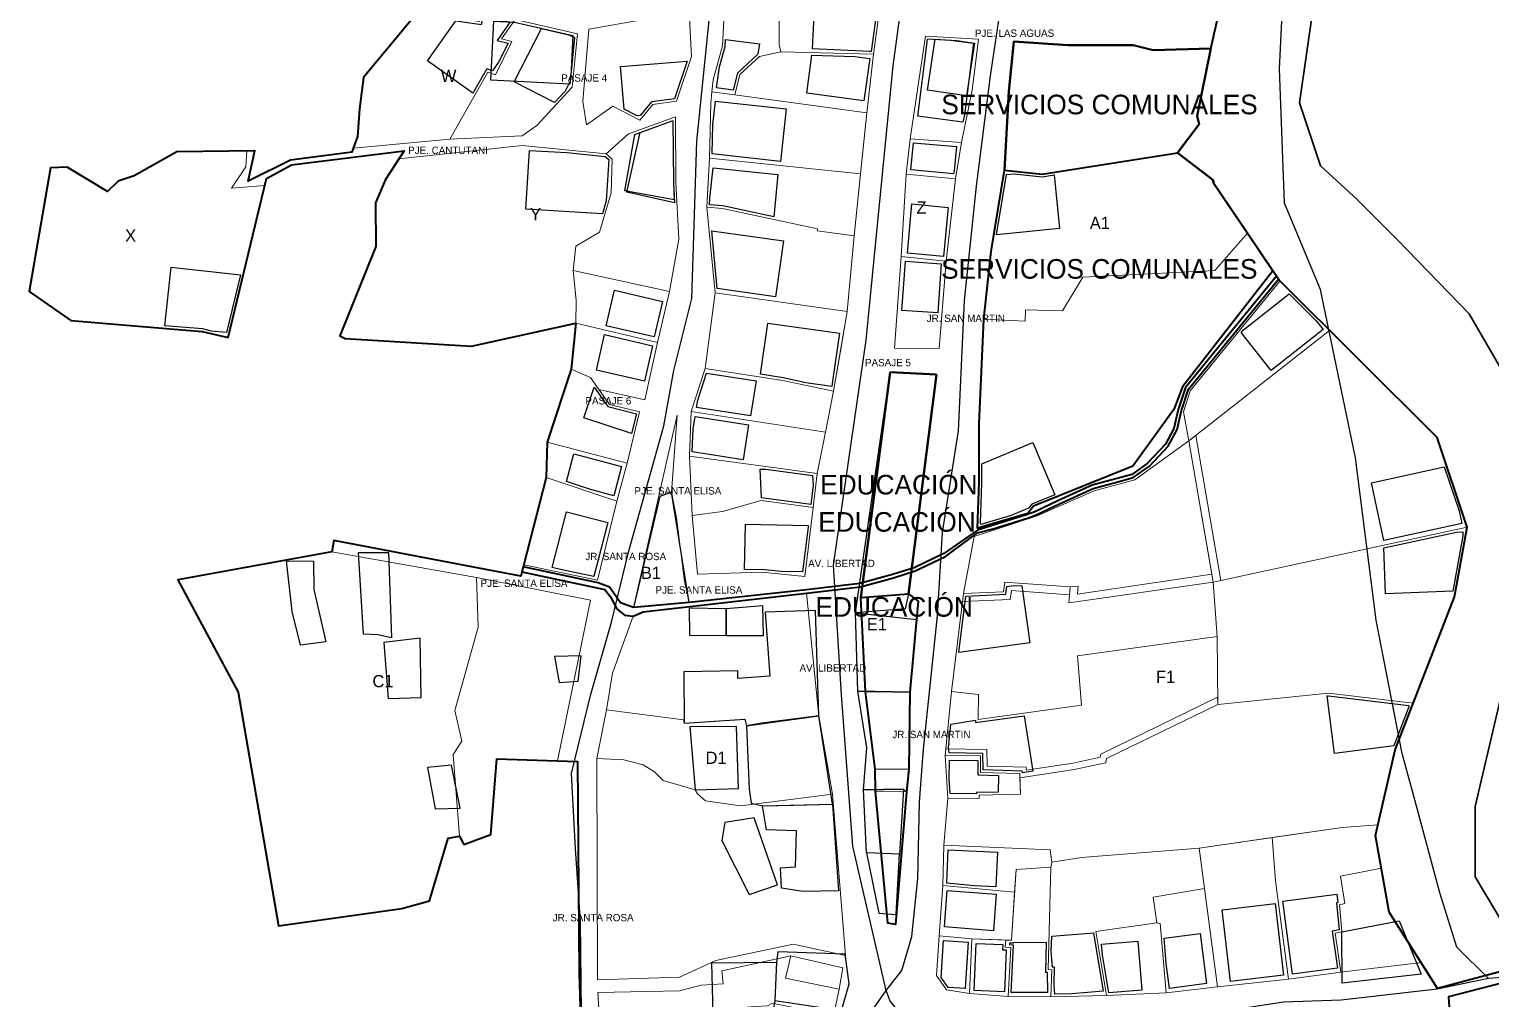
# Model space of a CAD drawing. Header units: metres. Extents: x 425183 to 426000, y 8434421 to 8436790.
# Drawn here: x 425286.3 to 425509.9, y 8435776.9 to 8435925.1 of the extents above; entities that cross this region are included whole.
import ezdxf
from ezdxf.enums import TextEntityAlignment as Align

# ---------------------------------------------------------------- set-up
doc = ezdxf.new("R2010")
doc.units = ezdxf.units.M
for name, color, linetype, lineweight in [('01_RIOS_Y_CUENCAS', 140, 'Continuous', 35), ('02_CALLES_Y_VIAS', 7, 'Continuous', 25), ('03_MANZANAS_ROTULOS', 6, 'Continuous', 35), ('04_LOTES_PREDIALES', 7, 'Continuous', 15), ('05_HUELLAS_CASAS_USUARIO', 30, 'Continuous', 30), ('06_HUELLAS_CASAS_COMPLEMENTO', 4, 'Continuous', 25), ('07_EQUIPAMIENTOS', 3, 'Continuous', 40)]:
    doc.layers.add(name, color=color, linetype=linetype, lineweight=lineweight)
doc.layers.add('08_TOPONIMIA_ROTULOS', color=7, linetype='Continuous')

msp = doc.modelspace()

# ---------------------------------------------------------------- linework, layer by layer
at = {"layer": '01_RIOS_Y_CUENCAS'}
for points in [[(425516.2, 8435864.99), (425506.58, 8435881.62), (425495.54, 8435892.96), (425489.41, 8435899.1), (425483.85, 8435904.23), (425480.63, 8435913.89), (425482.78, 8435928.76), (425482.78, 8435928.76), (425490.33, 8435942.02), (425495.24, 8435951.52), (425504.43, 8435963.48), (425508.72, 8435969.92), (425512.98, 8435980.42)], [(425512.21, 8435787.57), (425507.46, 8435795.55), (425507.46, 8435806.28), (425511.75, 8435824.52)]]:
    msp.add_lwpolyline(points, dxfattribs=at)
at = {"layer": '02_CALLES_Y_VIAS'}
for points in [[(425414.81, 8435774.44), (425417.41, 8435778.16), (425412.3, 8435800.24), (425410.55, 8435823.35), (425409.37, 8435843.21), (425414.32, 8435877.57), (425418.49, 8435919.54), (425424.89, 8435966.9), (425429.46, 8436001.07), (425432.73, 8436031.34), (425433.95, 8436063.65), (425434.45, 8436081.85), (425418.07, 8436126.36), (425406.36, 8436166.61), (425400.32, 8436189.61), (425411.74, 8436244.23), (425417.07, 8436274.69)], [(425371.05, 8435751.45), (425370.66, 8435788.63), (425369.9, 8435799.82), (425369.29, 8435811.32), (425372.2, 8435823.27), (425375.42, 8435834.46), (425378.02, 8435845.19), (425383.39, 8435864.51), (425384.92, 8435872.94), (425387.68, 8435883.98), (425388.45, 8435908.04), (425390.44, 8435927.51), (425390.75, 8435937.78), (425389.37, 8435957.1), (425384.15, 8435977.18), (425378.33, 8435994.19), (425374.96, 8436009.68), (425367.75, 8436026.23), (425360.39, 8436045.55), (425354.42, 8436061.8), (425352.27, 8436067.93)], [(425509.51, 8435779.97), (425509.51, 8435779.97), (425504.68, 8435784.8), (425502.08, 8435793.07), (425498.24, 8435807.33), (425496.33, 8435814.38), (425492.34, 8435834.77), (425489.2, 8435859.6), (425483.83, 8435885.36), (425478.32, 8435898.54), (425477.55, 8435919.08), (425478.32, 8435934.87)], [(425417.41, 8435778.16), (425419.8, 8435781.19), (425421.33, 8435786.41), (425422.25, 8435795.3), (425422.48, 8435806.95), (425423.09, 8435815.07), (425425.24, 8435835.46), (425426, 8435848.18), (425428.46, 8435863.74), (425429.38, 8435883.67), (425431.22, 8435901.15), (425433.36, 8435918.01), (425435.2, 8435930.27)], [(425574.58, 8435724.27), (425573.05, 8435736.05), (425566.46, 8435747.39), (425556.34, 8435761.34), (425547.45, 8435770.31), (425538.64, 8435776.29), (425531.12, 8435779.74), (425527.22, 8435781.35), (425509.51, 8435779.97), (425501.69, 8435778.36), (425486.98, 8435776.67), (425478.16, 8435776.36), (425468.96, 8435774.93)], [(425446.04, 8435366.98), (425450.88, 8435380.12), (425452.95, 8435393.76), (425454.4, 8435410.01), (425453.33, 8435434.46), (425452.41, 8435466.19), (425452.41, 8435535.48), (425454.86, 8435563.38), (425457.62, 8435607.53), (425463.14, 8435672.68), (425464.67, 8435691.08), (425468.81, 8435724.49), (425471.26, 8435749.48), (425468.96, 8435774.93), (425444.32, 8435774.39), (425426.85, 8435773.78), (425420.1, 8435774.01), (425418.03, 8435776.54), (425417.41, 8435778.16)]]:
    msp.add_lwpolyline(points, dxfattribs=at)
at = {"layer": '04_LOTES_PREDIALES'}
for points in [[(425416.98, 8435932.55), (425415.44, 8435921.3), (425414.47, 8435912.35), (425413.46, 8435903.01), (425412.52, 8435893.56), (425411.44, 8435881.96), (425410.4, 8435875.89), (425409.35, 8435869.78), (425408.1, 8435863.51), (425406.84, 8435857.23), (425406.22, 8435852.02), (425404.94, 8435841.45), (425398.37, 8435842.14), (425388.53, 8435841.81), (425387.72, 8435850.78), (425387.31, 8435859.87), (425387.6, 8435866.71), (425389.72, 8435873.28), (425390.5, 8435879.07), (425391.24, 8435884.83), (425389.97, 8435897.92), (425390.38, 8435905.4), (425390.57, 8435913.85), (425390.73, 8435915.55), (425390.94, 8435917.38), (425392.39, 8435922.59), (425392.81, 8435931.43)], [(425387.28, 8435927.86), (425387.63, 8435920.96), (425385.34, 8435914.14), (425381.72, 8435913.65), (425379.72, 8435911.21), (425375.61, 8435913.38), (425371.55, 8435910.54), (425371, 8435914.1), (425371.91, 8435925.16)], [(425373.62, 8435772.73), (425373.3, 8435777.87), (425385.8, 8435778.1), (425389.09, 8435778.96), (425392.48, 8435779.18), (425392.27, 8435781.17), (425402.83, 8435783.44), (425410.78, 8435781.64), (425410.78, 8435781.64), (425410.21, 8435778.34), (425409.36, 8435774.28)]]:
    msp.add_lwpolyline(points, dxfattribs=at)
for points in [[(425416.98, 8435932.55), (425405.07, 8435933.97), (425402.77, 8435934.08), (425401, 8435931), (425401.02, 8435922.8), (425401.3, 8435921.69), (425415.44, 8435921.3), (425416.98, 8435932.55)], [(425392.39, 8435922.59), (425390.94, 8435917.38), (425390.73, 8435915.55), (425394.25, 8435915.08), (425395.01, 8435918.2), (425398.02, 8435920.97), (425401.3, 8435921.69), (425401.02, 8435922.8), (425401, 8435931), (425392.81, 8435931.43), (425392.39, 8435922.59)], [(425385.34, 8435914.14), (425387.63, 8435920.96), (425387.28, 8435927.86), (425371.91, 8435925.16), (425371, 8435914.1), (425371.55, 8435910.54), (425375.61, 8435913.38), (425379.72, 8435911.21), (425381.72, 8435913.65), (425385.34, 8435914.14)], [(425356.51, 8435918.58), (425357.64, 8435918.16), (425360.17, 8435923.27), (425358.56, 8435923.66), (425360.65, 8435926.6), (425355.38, 8435927.19), (425355.21, 8435926.31), (425345.72, 8435927.7), (425337.48, 8435917.78), (425336.84, 8435912.97), (425336.54, 8435908.73), (425335.92, 8435906.93), (425350.65, 8435908.34), (425356.51, 8435918.58)], [(425345.72, 8435927.7), (425355.21, 8435926.31), (425355.38, 8435927.19), (425360.65, 8435926.6), (425370.21, 8435924.42), (425369.4, 8435916.26), (425363.98, 8435910.44), (425361.74, 8435908.84), (425350.65, 8435908.34), (425335.92, 8435906.93), (425336.54, 8435908.73), (425336.84, 8435912.97), (425337.48, 8435917.78), (425345.72, 8435927.7)], [(425370.21, 8435924.42), (425360.65, 8435926.6), (425358.56, 8435923.66), (425360.17, 8435923.27), (425357.64, 8435918.16), (425356.51, 8435918.58), (425350.65, 8435908.34), (425361.74, 8435908.84), (425363.98, 8435910.44), (425369.4, 8435916.26), (425370.21, 8435924.42)], [(425423.4, 8435924.08), (425431.54, 8435923.63), (425430.54, 8435915.84), (425428.91, 8435907.81), (425428.01, 8435902.28), (425426.56, 8435889.66), (425425.53, 8435876.3), (425418.68, 8435876.35), (425419.71, 8435890.41), (425420.44, 8435902.99), (425421.08, 8435908.4), (425423.4, 8435924.08)], [(425430.54, 8435915.84), (425431.54, 8435923.63), (425423.4, 8435924.08), (425421.08, 8435908.4), (425428.91, 8435907.81), (425430.54, 8435915.84)], [(425415.44, 8435921.3), (425401.3, 8435921.69), (425398.02, 8435920.97), (425395.01, 8435918.2), (425394.25, 8435915.08), (425414.47, 8435912.35), (425415.44, 8435921.3)], [(425414.47, 8435912.35), (425394.25, 8435915.08), (425390.73, 8435915.55), (425390.57, 8435913.85), (425390.38, 8435905.4), (425413.46, 8435903.01), (425414.47, 8435912.35)], [(425385.19, 8435911.74), (425385.26, 8435901.69), (425385.71, 8435893.06), (425384.25, 8435885.04), (425382.44, 8435877.25), (425380.49, 8435868.46), (425373.47, 8435870.07), (425375.09, 8435867.78), (425379.7, 8435866.63), (425377.77, 8435858.76), (425376.23, 8435852.96), (425373.28, 8435840.91), (425361.97, 8435843.24), (425365.43, 8435856.59), (425365.54, 8435861.99), (425369.22, 8435873.15), (425369.92, 8435880.17), (425354, 8435876.7), (425334.68, 8435877.84), (425333.83, 8435878.26), (425339.37, 8435891.93), (425339.31, 8435898.58), (425340.85, 8435902.17), (425342.9, 8435905.31), (425361.74, 8435907.38), (425374.57, 8435906.06), (425378.01, 8435909.12), (425385.19, 8435911.74)], [(425385.26, 8435901.69), (425385.19, 8435911.74), (425378.01, 8435909.12), (425374.57, 8435906.06), (425375.5, 8435905.29), (425375.37, 8435900.1), (425373.58, 8435894.11), (425369.96, 8435891.97), (425369.55, 8435888.25), (425384.25, 8435885.04), (425385.71, 8435893.06), (425385.26, 8435901.69)], [(425428.91, 8435907.81), (425421.08, 8435908.4), (425420.44, 8435902.99), (425428.01, 8435902.28), (425428.91, 8435907.81)], [(425322.37, 8435901.24), (425317.29, 8435900.82), (425319.5, 8435904.1), (425319.62, 8435906.55), (425308.92, 8435906.41), (425302.4, 8435902.72), (425299.93, 8435901.9), (425298.33, 8435900.32), (425292.17, 8435904.06), (425289.58, 8435903.92), (425286.35, 8435885.04), (425292.7, 8435880.6), (425312.78, 8435878.9), (425316.78, 8435878.01), (425322.37, 8435901.24)], [(425308.92, 8435906.41), (425319.62, 8435906.55), (425319.5, 8435904.1), (425317.29, 8435900.82), (425322.37, 8435901.24), (425316.78, 8435878.01), (425312.78, 8435878.9), (425292.7, 8435880.6), (425286.35, 8435885.04), (425289.58, 8435903.92), (425292.17, 8435904.06), (425298.33, 8435900.32), (425299.93, 8435901.9), (425302.4, 8435902.72), (425308.92, 8435906.41)], [(425361.74, 8435907.38), (425342.9, 8435905.31), (425340.85, 8435902.17), (425339.31, 8435898.58), (425339.37, 8435891.93), (425333.83, 8435878.26), (425334.68, 8435877.84), (425354, 8435876.7), (425369.92, 8435880.17), (425369.98, 8435883.72), (425369.55, 8435888.25), (425369.96, 8435891.97), (425373.58, 8435894.11), (425375.37, 8435900.1), (425375.5, 8435905.29), (425374.57, 8435906.06), (425361.74, 8435907.38)], [(425413.46, 8435903.01), (425390.38, 8435905.4), (425389.97, 8435897.92), (425392.37, 8435897.71), (425406.89, 8435894.64), (425406.86, 8435894.29), (425412.52, 8435893.56), (425413.46, 8435903.01)], [(425472.64, 8435893.94), (425467.49, 8435901.56), (425467.36, 8435902.09), (425461.98, 8435906.24), (425441.24, 8435902.99), (425435.52, 8435903.61), (425433.44, 8435891.13), (425432.33, 8435880.79), (425438.68, 8435880.52), (425438.72, 8435882.21), (425444.37, 8435882.08), (425447.48, 8435887.22), (425467.65, 8435888.24), (425472.64, 8435893.94)], [(425428.01, 8435902.28), (425420.44, 8435902.99), (425419.71, 8435890.41), (425426.56, 8435889.66), (425428.01, 8435902.28)], [(425412.52, 8435893.56), (425406.86, 8435894.29), (425406.89, 8435894.64), (425392.37, 8435897.71), (425389.97, 8435897.92), (425391.24, 8435884.83), (425411.44, 8435881.96), (425412.52, 8435893.56)], [(425476.52, 8435888.19), (425472.64, 8435893.94), (425467.65, 8435888.24), (425447.48, 8435887.22), (425444.37, 8435882.08), (425438.72, 8435882.21), (425438.68, 8435880.52), (425432.33, 8435880.79), (425431.63, 8435864.81), (425431.63, 8435855.81), (425431.38, 8435848.86), (425439.06, 8435851.08), (425439.92, 8435852.19), (425455.13, 8435858.32), (425461.4, 8435866.99), (425462.73, 8435870.44), (425476.52, 8435888.19)], [(425426.56, 8435889.66), (425419.71, 8435890.41), (425418.68, 8435876.35), (425425.53, 8435876.3), (425426.56, 8435889.66)], [(425384.25, 8435885.04), (425369.55, 8435888.25), (425369.98, 8435883.72), (425369.92, 8435880.17), (425382.44, 8435877.25), (425384.25, 8435885.04)], [(425477.63, 8435886.62), (425485.21, 8435879.08), (425501.68, 8435862.69), (425506.26, 8435849.02), (425504.32, 8435838.37), (425497.99, 8435822.08), (425495.22, 8435814.94), (425495.22, 8435814.94), (425492.59, 8435803.47), (425492.22, 8435801.87), (425493.13, 8435796.84), (425494.35, 8435790.15), (425499.22, 8435782.44), (425499.22, 8435782.44), (425499.22, 8435782.44), (425499.22, 8435782.44), (425498.88, 8435782.37), (425486.92, 8435780.94), (425478.94, 8435779.89), (425468.05, 8435778.71), (425460.2, 8435777.82), (425451.11, 8435777.38), (425442.61, 8435777.18), (425436.06, 8435777.23), (425430.13, 8435777.71), (425426.62, 8435778.25), (425425.12, 8435780.43), (425425.5, 8435786.52), (425426.09, 8435794.2), (425426.22, 8435800.4), (425426.85, 8435807.57), (425426.41, 8435814.1), (425427.37, 8435823.86), (425429.24, 8435838.84), (425430.85, 8435847.59), (425440.5, 8435850.73), (425449.19, 8435854.58), (425455.42, 8435856.24), (425463.7, 8435862.19), (425462.85, 8435866.61), (425463.89, 8435869.85), (425477.63, 8435886.62)], [(425485.21, 8435879.08), (425477.63, 8435886.62), (425463.89, 8435869.85), (425462.85, 8435866.61), (425463.7, 8435862.19), (425485.21, 8435879.08)], [(425390.5, 8435879.07), (425389.72, 8435873.28), (425401.58, 8435871.43), (425409.35, 8435869.78), (425411.44, 8435881.96), (425391.24, 8435884.83), (425390.5, 8435879.07)], [(425382.44, 8435877.25), (425369.92, 8435880.17), (425369.22, 8435873.15), (425372.21, 8435871.87), (425373.47, 8435870.07), (425380.49, 8435868.46), (425382.44, 8435877.25)], [(425485.21, 8435879.08), (425463.7, 8435862.19), (425467.4, 8435840.61), (425506.26, 8435849.02), (425501.68, 8435862.69), (425485.21, 8435879.08)], [(425379.7, 8435866.63), (425375.09, 8435867.78), (425372.21, 8435871.87), (425369.22, 8435873.15), (425365.54, 8435861.99), (425377.77, 8435858.76), (425379.7, 8435866.63)], [(425409.35, 8435869.78), (425401.58, 8435871.43), (425389.72, 8435873.28), (425387.6, 8435866.71), (425408.1, 8435863.51), (425409.35, 8435869.78)], [(425385.33, 8435850.43), (425384.59, 8435854.36), (425385.43, 8435866.13), (425378.74, 8435836.73), (425387.25, 8435837.48), (425386.58, 8435840.76), (425385.33, 8435850.43)], [(425385.43, 8435866.13), (425384.59, 8435854.36), (425385.33, 8435850.43), (425386.58, 8435840.76), (425387.25, 8435837.48), (425378.74, 8435836.73), (425385.43, 8435866.13)], [(425387.31, 8435859.87), (425406.84, 8435857.23), (425408.1, 8435863.51), (425387.6, 8435866.71), (425387.31, 8435859.87)], [(425468.57, 8435840.86), (425464.78, 8435863.04), (425463.7, 8435862.19), (425467.2, 8435841.79), (425446.64, 8435838.78), (425446.75, 8435839.98), (425445.55, 8435839.86), (425435.53, 8435840.6), (425435.33, 8435839.12), (425429.24, 8435838.84), (425429.09, 8435837.63), (425436.39, 8435837.96), (425436.57, 8435839.32), (425445.44, 8435838.66), (425445.33, 8435837.42), (425467.4, 8435840.61), (425468.57, 8435840.86)], [(425377.77, 8435858.76), (425365.54, 8435861.99), (425365.43, 8435856.59), (425376.23, 8435852.96), (425377.77, 8435858.76)], [(425455.42, 8435856.24), (425449.19, 8435854.58), (425440.5, 8435850.73), (425430.85, 8435847.59), (425429.24, 8435838.84), (425435.33, 8435839.12), (425435.53, 8435840.6), (425445.55, 8435839.86), (425445.33, 8435837.42), (425467.4, 8435840.61), (425463.7, 8435862.19), (425455.42, 8435856.24)], [(425387.72, 8435850.78), (425392.39, 8435851.37), (425398.29, 8435853.09), (425406.22, 8435852.02), (425406.84, 8435857.23), (425387.31, 8435859.87), (425387.72, 8435850.78)], [(425376.23, 8435852.96), (425365.43, 8435856.59), (425361.97, 8435843.24), (425373.28, 8435840.91), (425376.23, 8435852.96)], [(425388.53, 8435841.81), (425398.37, 8435842.14), (425404.94, 8435841.45), (425406.22, 8435852.02), (425398.29, 8435853.09), (425392.39, 8435851.37), (425387.72, 8435850.78), (425388.53, 8435841.81)], [(425504.32, 8435838.37), (425506.26, 8435849.02), (425467.4, 8435840.61), (425468.01, 8435832.28), (425468.1, 8435821.88), (425485.06, 8435823.62), (425497.99, 8435822.08), (425504.32, 8435838.37)], [(425332.64, 8435845.21), (425309.08, 8435840.93), (425318.32, 8435823.75), (425324.47, 8435788.03), (425343.34, 8435790.67), (425347.57, 8435791.87), (425350.42, 8435801.45), (425352.14, 8435801.77), (425351.19, 8435814.24), (425352.53, 8435816.28), (425351.44, 8435820.96), (425355.03, 8435833.71), (425354.75, 8435841.31), (425332.64, 8435845.21)], [(425332.64, 8435845.21), (425354.75, 8435841.31), (425372.21, 8435837.82), (425367.15, 8435813.29), (425357.85, 8435813.57), (425356.96, 8435802.01), (425352.82, 8435800.49), (425352.14, 8435801.77), (425350.42, 8435801.45), (425347.57, 8435791.87), (425343.34, 8435790.67), (425324.47, 8435788.03), (425318.32, 8435823.75), (425309.08, 8435840.93), (425332.64, 8435845.21)], [(425372.21, 8435837.82), (425354.75, 8435841.31), (425355.03, 8435833.71), (425351.44, 8435820.96), (425352.53, 8435816.28), (425351.19, 8435814.24), (425352.14, 8435801.77), (425352.82, 8435800.49), (425356.96, 8435802.01), (425357.85, 8435813.57), (425367.15, 8435813.29), (425372.21, 8435837.82)], [(425427.37, 8435823.86), (425431.5, 8435823.4), (425431.45, 8435819.6), (425447.3, 8435821.77), (425446.67, 8435829.3), (425468.01, 8435832.28), (425467.4, 8435840.61), (425445.33, 8435837.42), (425445.55, 8435839.86), (425435.53, 8435840.6), (425435.33, 8435839.12), (425429.24, 8435838.84), (425427.37, 8435823.86)], [(425405.22, 8435838.9), (425407.09, 8435820.14), (425409.17, 8435808.17), (425411.19, 8435783.5), (425403.17, 8435785.24), (425391.33, 8435782.76), (425385.8, 8435780.18), (425373.26, 8435779.77), (425373.15, 8435813.62), (425374.62, 8435821.08), (425375.55, 8435826.65), (425378.72, 8435835.39), (425380.23, 8435836.05), (425405.22, 8435838.9)], [(425405.22, 8435838.9), (425380.23, 8435836.05), (425378.72, 8435835.39), (425375.55, 8435826.65), (425374.62, 8435821.08), (425386.41, 8435819.53), (425386.5, 8435819.04), (425395.78, 8435819.66), (425396.04, 8435818.64), (425407.09, 8435820.14), (425405.22, 8435838.9)], [(425422.29, 8435837.67), (425420.82, 8435838.79), (425413.54, 8435838.25), (425414.23, 8435823.81), (425421.03, 8435823.77), (425422.29, 8435837.67)], [(425468.1, 8435821.88), (425468.01, 8435832.28), (425446.67, 8435829.3), (425447.3, 8435821.77), (425431.45, 8435819.6), (425431.5, 8435823.4), (425427.37, 8435823.86), (425426.41, 8435814.1), (425431.81, 8435814.01), (425431.84, 8435811.51), (425437.83, 8435811.32), (425437.86, 8435810.67), (425446.16, 8435811.94), (425451, 8435812.97), (425451.11, 8435813.61), (425468.1, 8435821.88)], [(425421.03, 8435823.77), (425414.23, 8435823.81), (425415.71, 8435812.01), (425420.86, 8435812.02), (425421.03, 8435823.77)], [(425497.99, 8435822.08), (425485.06, 8435823.62), (425468.1, 8435821.88), (425451.11, 8435813.61), (425451, 8435812.97), (425446.16, 8435811.94), (425437.86, 8435810.67), (425437.95, 8435808.17), (425431.6, 8435808.04), (425431.6, 8435807.49), (425426.85, 8435807.57), (425426.22, 8435800.4), (425442.46, 8435799.66), (425442.73, 8435797.78), (425447.28, 8435798.47), (425465.27, 8435799.93), (425487.14, 8435803.08), (425492.59, 8435803.47), (425495.22, 8435814.94), (425497.99, 8435822.08)], [(425426.41, 8435814.1), (425431.81, 8435814.01), (425431.84, 8435811.51), (425437.83, 8435811.32), (425437.86, 8435810.67), (425446.16, 8435811.94), (425451, 8435812.97), (425451.11, 8435813.61), (425468.1, 8435821.88), (425468.09, 8435822.99), (425450.21, 8435814.28), (425450.13, 8435813.81), (425445.98, 8435812.92), (425438.82, 8435811.83), (425438.8, 8435812.29), (425432.83, 8435812.48), (425432.8, 8435814.99), (425426.51, 8435815.1), (425426.41, 8435814.1)], [(425407.09, 8435820.14), (425396.04, 8435818.64), (425395.78, 8435819.66), (425386.5, 8435819.04), (425386.41, 8435819.53), (425374.62, 8435821.08), (425373.15, 8435813.62), (425377.3, 8435813.41), (425380.25, 8435812.66), (425381.98, 8435811.57), (425383.29, 8435810.26), (425388.19, 8435808.83), (425388.53, 8435808.22), (425389.79, 8435807.15), (425395.14, 8435806.38), (425409.17, 8435808.17), (425407.09, 8435820.14)], [(425426.85, 8435807.57), (425431.6, 8435807.49), (425431.6, 8435808.04), (425437.95, 8435808.17), (425437.83, 8435811.32), (425431.84, 8435811.51), (425431.81, 8435814.01), (425426.41, 8435814.1), (425426.85, 8435807.57)], [(425409.17, 8435808.17), (425395.14, 8435806.38), (425389.79, 8435807.15), (425388.53, 8435808.22), (425388.19, 8435808.83), (425383.29, 8435810.26), (425381.98, 8435811.57), (425380.25, 8435812.66), (425377.3, 8435813.41), (425373.15, 8435813.62), (425373.26, 8435779.77), (425385.8, 8435780.18), (425391.33, 8435782.76), (425403.17, 8435785.24), (425411.19, 8435783.5), (425409.17, 8435808.17)], [(425420.86, 8435812.02), (425415.71, 8435812.01), (425415.78, 8435808.56), (425420.53, 8435808.54), (425420.86, 8435812.02)], [(425420.53, 8435808.54), (425415.78, 8435808.56), (425417.64, 8435788.44), (425418.82, 8435788.26), (425420.53, 8435808.54)], [(425492.22, 8435801.87), (425492.59, 8435803.47), (425487.14, 8435803.08), (425476.41, 8435801.54), (425476.94, 8435794.91), (425478.94, 8435779.89), (425486.92, 8435780.94), (425486.06, 8435786.93), (425487.09, 8435787.12), (425486.72, 8435791.26), (425487.54, 8435791.48), (425486.86, 8435795.62), (425493.13, 8435796.84), (425492.22, 8435801.87)], [(425442.61, 8435796.99), (425442.73, 8435797.78), (425442.46, 8435799.66), (425426.22, 8435800.4), (425426.09, 8435794.2), (425437.05, 8435793.17), (425437.27, 8435796.66), (425442.61, 8435796.99)], [(425476.94, 8435794.91), (425476.41, 8435801.54), (425465.27, 8435799.93), (425466.11, 8435793.74), (425468.05, 8435778.71), (425478.94, 8435779.89), (425476.94, 8435794.91)], [(425451.11, 8435777.38), (425449.48, 8435787.15), (425458.79, 8435788.49), (425458.21, 8435792.45), (425466.11, 8435793.74), (425465.27, 8435799.93), (425447.28, 8435798.47), (425442.73, 8435797.78), (425442.61, 8435796.99), (425442.18, 8435781.35), (425442.73, 8435781.33), (425442.61, 8435777.18), (425451.11, 8435777.38)], [(425442.61, 8435796.99), (425437.27, 8435796.66), (425436.57, 8435785.83), (425435.72, 8435785.86), (425435.62, 8435784.77), (425436.47, 8435784.72), (425436.06, 8435777.23), (425442.61, 8435777.18), (425442.73, 8435781.33), (425442.18, 8435781.35), (425442.61, 8435796.99)], [(425493.13, 8435796.84), (425486.86, 8435795.62), (425487.54, 8435791.48), (425486.72, 8435791.26), (425487.09, 8435787.12), (425486.06, 8435786.93), (425486.92, 8435780.94), (425498.88, 8435782.37), (425499.22, 8435782.44), (425494.35, 8435790.15), (425493.13, 8435796.84)], [(425437.05, 8435793.17), (425426.09, 8435794.2), (425425.5, 8435786.52), (425430.48, 8435786.05), (425436.57, 8435785.83), (425437.05, 8435793.17)], [(425466.11, 8435793.74), (425458.21, 8435792.45), (425458.79, 8435788.49), (425459.33, 8435788.38), (425460.2, 8435777.82), (425468.05, 8435778.71), (425466.11, 8435793.74)], [(425459.33, 8435788.38), (425458.79, 8435788.49), (425449.48, 8435787.15), (425451.11, 8435777.38), (425460.2, 8435777.82), (425459.33, 8435788.38)], [(425430.48, 8435786.05), (425425.5, 8435786.52), (425425.12, 8435780.43), (425426.62, 8435778.25), (425430.13, 8435777.71), (425430.48, 8435786.05)], [(425436.47, 8435784.72), (425435.62, 8435784.77), (425435.72, 8435785.86), (425430.48, 8435786.05), (425430.13, 8435777.71), (425436.06, 8435777.23), (425436.47, 8435784.72)], [(425401.99, 8435780.04), (425402.83, 8435783.44), (425392.27, 8435781.17), (425392.48, 8435779.18), (425389.09, 8435778.96), (425385.8, 8435778.1), (425373.3, 8435777.87), (425373.62, 8435772.73), (425385.66, 8435774.72), (425397.37, 8435775.73), (425399.27, 8435775.79), (425400.01, 8435776.21), (425409.36, 8435774.28), (425410.21, 8435778.34), (425401.99, 8435780.04)], [(425410.78, 8435781.64), (425402.83, 8435783.44), (425401.99, 8435780.04), (425410.21, 8435778.34), (425410.78, 8435781.64)]]:
    msp.add_lwpolyline(points, close=True, dxfattribs=at)
at = {"layer": '05_HUELLAS_CASAS_USUARIO'}
for points in [[(425412.72, 8435835.92), (425418.02, 8435872.71), (425425.11, 8435872.36), (425420.82, 8435838.79), (425420.3, 8435836.52), (425412.72, 8435835.92)], [(425382.77, 8435853.68), (425378.74, 8435836.73), (425387.25, 8435837.48), (425384.59, 8435854.36), (425382.77, 8435853.68)], [(425339.67, 8435832.55), (425337.46, 8435832.62), (425336.7, 8435845.11), (425341.3, 8435845.11), (425341.76, 8435832.06), (425339.67, 8435832.55)], [(425325.71, 8435843.86), (425329.81, 8435843.78), (425329.88, 8435839.45), (425331.72, 8435831.48), (425327.82, 8435830.94), (425326.55, 8435836.08), (425325.71, 8435843.86)], [(425407.09, 8435820.14), (425406.57, 8435836.27), (425406.57, 8435836.27), (425398.92, 8435835.98), (425399.61, 8435826.21), (425394.72, 8435825.86), (425394.72, 8435827.01), (425386.45, 8435826.9), (425386.5, 8435819.04), (425395.78, 8435819.66), (425396.04, 8435818.64), (425407.09, 8435820.14)], [(425387.25, 8435836.61), (425387.31, 8435832.47), (425392.94, 8435832.41), (425392.94, 8435836.5), (425387.25, 8435836.61)], [(425392.94, 8435832.41), (425398.63, 8435832.41), (425398.52, 8435836.96), (425392.94, 8435836.5), (425392.94, 8435832.41)], [(425413.06, 8435823.91), (425412.72, 8435835.92), (425422.09, 8435834.89), (425421.03, 8435823.77), (425413.06, 8435823.91)], [(425340.6, 8435831.38), (425341.22, 8435822.81), (425346.28, 8435822.96), (425346.12, 8435832.01), (425340.6, 8435831.38)], [(425366.68, 8435829.22), (425367.37, 8435825.27), (425370.32, 8435825.43), (425370.74, 8435829.3), (425366.68, 8435829.22)], [(425413.92, 8435808.85), (425414.44, 8435815.28), (425413.06, 8435823.91), (425421.03, 8435823.77), (425420.86, 8435812.02), (425420.53, 8435808.54), (425420.07, 8435808.96), (425413.92, 8435808.85)], [(425387.37, 8435818.45), (425388.19, 8435808.83), (425394.84, 8435809.02), (425394.49, 8435818.5), (425387.37, 8435818.45)], [(425396.45, 8435808.96), (425396.74, 8435806.78), (425398.5, 8435806.39), (425409.2, 8435806.62), (425407.09, 8435820.14), (425398.4, 8435819.02), (425396.04, 8435818.64), (425396.45, 8435808.96)], [(425348.42, 8435805.95), (425352.26, 8435806.02), (425350.95, 8435812.62), (425347.27, 8435812.23), (425348.42, 8435805.95)], [(425413.92, 8435808.85), (425420.07, 8435808.96), (425419.44, 8435799.02), (425414.38, 8435799.19), (425413.92, 8435808.85)], [(425403.56, 8435797.08), (425403.68, 8435802.59), (425399.08, 8435802.71), (425398.5, 8435806.39), (425403.22, 8435806.5), (425409.2, 8435806.62), (425410.11, 8435793.4), (425404.71, 8435793.28), (425401.42, 8435793.78), (425401.25, 8435796.89), (425403.56, 8435797.08)], [(425392.29, 8435801.1), (425396.43, 8435792.82), (425400.8, 8435794.32), (425397.24, 8435804.55), (425392.75, 8435803.86), (425392.29, 8435801.1)], [(425414.38, 8435799.19), (425416.28, 8435789.99), (425418.92, 8435789.76), (425419.44, 8435799.02), (425414.38, 8435799.19)], [(425499.2, 8435780.65), (425487.13, 8435779.27), (425487.09, 8435787.12), (425495.87, 8435788.81), (425499.2, 8435780.65)], [(425390.73, 8435782.37), (425400.65, 8435782.49), (425400.39, 8435776.63), (425400.08, 8435774.67), (425390.92, 8435774.63), (425390.73, 8435782.37)], [(425410.58, 8435775.09), (425411.73, 8435779.19), (425411.12, 8435783.72), (425400.81, 8435784.06), (425400.65, 8435782.49), (425400.39, 8435776.63), (425410.58, 8435775.09)]]:
    msp.add_lwpolyline(points, close=True, dxfattribs=at)
at = {"layer": '06_HUELLAS_CASAS_COMPLEMENTO'}
for points in [[(425415.09, 8435921.71), (425414.78, 8435921.72), (425406.15, 8435922.15), (425406.5, 8435929.25), (425416.06, 8435928.78), (425415.09, 8435921.71)], [(425354.21, 8435915.36), (425347.24, 8435920.32), (425351.58, 8435926.44), (425355.53, 8435925.86), (425355.71, 8435926.75), (425359.89, 8435926.28), (425359.92, 8435926.26), (425357.9, 8435923.41), (425359.59, 8435923), (425358.14, 8435920.08), (425357.2, 8435918.75), (425356.33, 8435919.07), (425354.21, 8435915.36)], [(425360.58, 8435926.2), (425369.49, 8435924.17), (425369.16, 8435917.94), (425369.04, 8435916.73), (425356.93, 8435917.37), (425357.41, 8435926.38), (425360.36, 8435926.23), (425360.58, 8435926.2)], [(425369.09, 8435917.18), (425368.31, 8435915.68), (425366.67, 8435913.92), (425360.5, 8435917.1), (425364.71, 8435925.26), (425368.89, 8435924.3), (425369.75, 8435923.86), (425369.09, 8435917.18)], [(425392.84, 8435923.57), (425398.01, 8435922.88), (425397.8, 8435921.31), (425394.65, 8435918.41), (425394.02, 8435915.81), (425391.48, 8435916.15), (425391.92, 8435919.39), (425392.79, 8435922.52), (425392.84, 8435923.57)], [(425427.26, 8435923.47), (425430.76, 8435923.02), (425429.36, 8435912.03), (425429.14, 8435910.94), (425422.22, 8435911.82), (425423.61, 8435922.76), (425423.74, 8435923.66), (425427.26, 8435923.47)], [(425428.21, 8435923.41), (425430.9, 8435923.02), (425429.71, 8435914.96), (425423.74, 8435915.84), (425424.88, 8435923.6), (425428.21, 8435923.41)], [(425412.6, 8435920.98), (425414.89, 8435920.67), (425414.01, 8435914.19), (425405.27, 8435915.37), (425406.05, 8435921.16), (425412.6, 8435920.98)], [(425381.51, 8435914.02), (425379.79, 8435911.92), (425379.31, 8435911.88), (425377.32, 8435912.93), (425376.79, 8435919.44), (425386.97, 8435920.27), (425385.04, 8435914.5), (425381.51, 8435914.02)], [(425390.9, 8435910.58), (425391.28, 8435914.12), (425402.1, 8435912.94), (425401.23, 8435904.93), (425390.8, 8435906.06), (425390.9, 8435910.58)], [(425385, 8435899.03), (425377.42, 8435900.41), (425378.99, 8435909.05), (425384.67, 8435911.13), (425384.8, 8435911.11), (425384.86, 8435901.68), (425385, 8435899.03)], [(425384.86, 8435901.68), (425385.02, 8435898.57), (425377.73, 8435900.23), (425379.8, 8435909.34), (425384.7, 8435911.14), (425384.8, 8435911.12), (425384.86, 8435901.68)], [(425427.72, 8435903.01), (425421.2, 8435903.62), (425421.59, 8435907.79), (425428.15, 8435907.18), (425427.8, 8435903.5), (425427.72, 8435903.01)], [(425374.41, 8435905.68), (425374.97, 8435905.21), (425374.6, 8435898.91), (425374, 8435896.91), (425362.31, 8435897.6), (425362.84, 8435906.61), (425368.55, 8435906.28), (425374.41, 8435905.68)], [(425392.42, 8435898.11), (425390.39, 8435898.28), (425390.45, 8435899.29), (425390.93, 8435903.94), (425400.86, 8435902.91), (425400.2, 8435896.46), (425392.42, 8435898.11)], [(425435.81, 8435902.94), (425436.97, 8435903.05), (425441.25, 8435902.59), (425443.09, 8435902.88), (425443.9, 8435894.67), (425434.27, 8435893.71), (425435.81, 8435902.94)], [(425421.34, 8435898.42), (425426.89, 8435897.9), (425426.19, 8435890.4), (425420.64, 8435890.92), (425421.34, 8435898.42)], [(425390.72, 8435894.32), (425401.72, 8435892.76), (425400.5, 8435884.22), (425391.58, 8435885.49), (425390.72, 8435894.32)], [(425316.54, 8435878.74), (425314.23, 8435878.99), (425312.84, 8435879.3), (425307.1, 8435879.78), (425308.06, 8435888.73), (425318.67, 8435887.58), (425316.54, 8435878.74)], [(425316.54, 8435878.74), (425314.23, 8435878.99), (425312.84, 8435879.3), (425307.1, 8435879.78), (425308.06, 8435888.73), (425318.67, 8435887.58), (425316.54, 8435878.74)], [(425425.29, 8435881.75), (425419.8, 8435882.15), (425420.35, 8435889.66), (425425.83, 8435889.26), (425425.29, 8435881.75)], [(425383.18, 8435883.52), (425381.91, 8435878.09), (425374.58, 8435879.8), (425375.85, 8435885.23), (425383.18, 8435883.52)], [(425472.04, 8435879.16), (425479.04, 8435884.66), (425483.17, 8435880.55), (425484.23, 8435879.2), (425476.27, 8435872.95), (425471.71, 8435878.76), (425472.04, 8435879.16)], [(425409.08, 8435870.53), (425405.1, 8435871.09), (425401.65, 8435871.83), (425398.18, 8435872.37), (425399.3, 8435880.21), (425410.26, 8435878.65), (425409.27, 8435871.66), (425409.08, 8435870.53)], [(425381.68, 8435876.75), (425380.43, 8435871.31), (425373.09, 8435873), (425374.34, 8435878.44), (425381.68, 8435876.75)], [(425389.91, 8435872.55), (425397.52, 8435871.36), (425396.68, 8435866), (425388.4, 8435867.3), (425388.58, 8435868.44), (425389.91, 8435872.55)], [(425378.47, 8435863.32), (425371.18, 8435865.73), (425372.73, 8435870.43), (425374.85, 8435867.43), (425379.21, 8435866.33), (425378.47, 8435863.32)], [(425387.89, 8435864.02), (425388.18, 8435865.91), (425396.36, 8435864.63), (425395.52, 8435859.29), (425387.74, 8435860.51), (425387.89, 8435864.02)], [(425439.67, 8435852.52), (425439.19, 8435851.9), (425436.53, 8435850.77), (425431.9, 8435849.43), (425431.81, 8435849.64), (425432.03, 8435855.8), (425432.03, 8435858.67), (425439.81, 8435861.97), (425443.22, 8435853.95), (425439.67, 8435852.52)], [(425368.52, 8435855.98), (425369.64, 8435860.19), (425376.91, 8435858.26), (425375.74, 8435853.81), (425372.04, 8435854.79), (425368.52, 8435855.98)], [(425406.15, 8435856.92), (425406.22, 8435855.41), (425405.87, 8435852.47), (425398.34, 8435853.49), (425398.14, 8435857.85), (425398.99, 8435857.89), (425406.15, 8435856.92)], [(425505.01, 8435851.51), (425505.43, 8435849.56), (425493.52, 8435846.98), (425491.61, 8435855.8), (425502.76, 8435858.22), (425505.01, 8435851.51)], [(425367.79, 8435842.45), (425366.34, 8435842.83), (425368.54, 8435851.32), (425374.83, 8435849.69), (425372.69, 8435841.44), (425367.79, 8435842.45)], [(425404.62, 8435842.15), (425401.34, 8435842.23), (425398.39, 8435842.54), (425395.73, 8435842.45), (425395.89, 8435849.44), (425405.46, 8435849.23), (425405.45, 8435849.01), (425404.62, 8435842.15)], [(425504.63, 8435848.26), (425505.59, 8435848.3), (425505.61, 8435847.69), (425504.06, 8435839.21), (425493.75, 8435838.82), (425493.49, 8435845.85), (425504.63, 8435848.26)], [(425429.59, 8435838.46), (425435.69, 8435838.73), (425435.85, 8435839.94), (425436.97, 8435840.1), (425438.17, 8435840.01), (425439.36, 8435831.31), (425428.52, 8435829.83), (425429.59, 8435838.46)], [(425495.03, 8435815.57), (425485.99, 8435814.39), (425484.85, 8435823.2), (425485.06, 8435823.22), (425497.32, 8435821.75), (425497.35, 8435821.54), (425495.03, 8435815.57)], [(425438.22, 8435811.71), (425432.23, 8435811.9), (425432.2, 8435814.4), (425427.06, 8435814.49), (425426.93, 8435815.32), (425427.28, 8435818.9), (425431.05, 8435819.47), (425431.05, 8435819.14), (425438.52, 8435820.17), (425439.81, 8435811.68), (425438.23, 8435811.44), (425438.22, 8435811.71)], [(425427.05, 8435810.54), (425427.1, 8435813.39), (425431.42, 8435813.32), (425431.44, 8435811.12), (425434.59, 8435811.02), (425434.55, 8435808.5), (425431.2, 8435808.43), (425431.2, 8435808.2), (425427.2, 8435808.26), (425427.05, 8435810.54)], [(425426.66, 8435794.55), (425426.89, 8435799.67), (425434.41, 8435799.32), (425434.17, 8435794), (425430.91, 8435794.15), (425426.66, 8435794.55)], [(425426.31, 8435787.88), (425426.74, 8435793.45), (425434.25, 8435792.86), (425433.81, 8435787.3), (425426.31, 8435787.88)], [(425468.77, 8435790.5), (425476.88, 8435791.45), (425478.16, 8435780.5), (425470.05, 8435779.55), (425468.77, 8435790.5)], [(425486.29, 8435791.56), (425486.66, 8435787.45), (425485.61, 8435787.25), (425486.42, 8435781.58), (425479.53, 8435780.67), (425478.06, 8435791.8), (425486.3, 8435792.88), (425486.47, 8435791.6), (425486.29, 8435791.56)], [(425443.19, 8435777.59), (425443.07, 8435779.08), (425443.14, 8435781.71), (425442.85, 8435781.72), (425442.66, 8435784.12), (425442.72, 8435786.46), (425449.11, 8435786.98), (425450.59, 8435778.04), (425445.82, 8435777.65), (425443.19, 8435777.59)], [(425426.86, 8435778.62), (425425.8, 8435780.15), (425426.15, 8435785.78), (425429.92, 8435785.54), (425429.48, 8435778.45), (425426.94, 8435778.61), (425426.86, 8435778.62)], [(425435.18, 8435784.39), (425435.75, 8435784.36), (425435.49, 8435777.96), (425430.85, 8435778.15), (425431.15, 8435785.35), (425435.26, 8435785.18), (425435.18, 8435784.39)], [(425441.77, 8435780.96), (425442.03, 8435780.95), (425442.06, 8435777.87), (425436.5, 8435777.83), (425436.89, 8435785.1), (425436.32, 8435785.13), (425436.31, 8435785.44), (425436.95, 8435785.42), (425436.95, 8435785.51), (425441.89, 8435785.54), (425441.77, 8435780.96)], [(425451.45, 8435777.8), (425450.48, 8435783.62), (425450.34, 8435785.26), (425455.9, 8435785.72), (425456.52, 8435778.22), (425451.48, 8435777.8), (425451.45, 8435777.8)], [(425459.91, 8435786.14), (425465.4, 8435786.85), (425466.39, 8435779.2), (425460.72, 8435778.47), (425460.23, 8435782.28), (425459.91, 8435786.14)]]:
    msp.add_lwpolyline(points, close=True, dxfattribs=at)
at = {"layer": '07_EQUIPAMIENTOS'}
for points in [[(425527.62, 8435785.37), (425501.73, 8435778.47), (425494.35, 8435790.15), (425492.22, 8435801.87), (425495.22, 8435814.94), (425504.32, 8435838.37), (425506.26, 8435849.02), (425501.68, 8435862.69), (425477.48, 8435886.77), (425467.49, 8435901.56), (425467.36, 8435902.09), (425461.98, 8435906.24), (425465.26, 8435910.64), (425464.96, 8435911.9), (425467.04, 8435922.17), (425468.37, 8435928.02)], [(425345.72, 8435927.7), (425337.48, 8435917.78), (425336.84, 8435912.97), (425336.54, 8435908.73), (425335.71, 8435906.32), (425326.32, 8435905.12), (425319.84, 8435901.89), (425320.86, 8435906.56), (425308.92, 8435906.41), (425302.4, 8435902.72), (425299.93, 8435901.9), (425298.33, 8435900.32), (425292.17, 8435904.06), (425289.58, 8435903.92), (425286.35, 8435885.04), (425292.7, 8435880.6), (425312.78, 8435878.9), (425316.78, 8435878.01), (425322.63, 8435902.3), (425326.47, 8435904.4), (425343.7, 8435906.53), (425340.85, 8435902.17), (425339.31, 8435898.58), (425339.37, 8435891.93), (425333.83, 8435878.26), (425334.68, 8435877.84), (425354, 8435876.7), (425369.92, 8435880.17), (425369.22, 8435873.15), (425365.54, 8435861.99), (425365.43, 8435856.59), (425361.51, 8435841.49), (425332.91, 8435846.94), (425332.64, 8435845.21), (425309.08, 8435840.93), (425318.32, 8435823.75), (425324.47, 8435788.03), (425343.34, 8435790.67), (425347.57, 8435791.87), (425350.42, 8435801.45), (425352.14, 8435801.77), (425352.82, 8435800.49), (425356.96, 8435802.01), (425357.85, 8435813.57), (425370.2, 8435813.19), (425370.47, 8435780.8), (425372.26, 8435721.51)], [(425504.11, 8435766.6), (425503.44, 8435777.22), (425527.95, 8435783.58), (425543.17, 8435774.96)]]:
    msp.add_lwpolyline(points, dxfattribs=at)
for points in [[(425436.92, 8435923.26), (425445.2, 8435922.7), (425455.2, 8435922.72), (425458.25, 8435921.94), (425467.04, 8435922.17), (425464.96, 8435911.9), (425465.26, 8435910.64), (425461.98, 8435906.24), (425467.36, 8435902.09), (425467.49, 8435901.56), (425472.64, 8435893.94), (425476.52, 8435888.19), (425462.73, 8435870.44), (425461.4, 8435866.99), (425455.13, 8435858.32), (425439.92, 8435852.19), (425439.06, 8435851.08), (425431.38, 8435848.86), (425431.63, 8435855.81), (425431.63, 8435864.81), (425432.33, 8435880.79), (425433.44, 8435891.13), (425435.52, 8435903.61), (425436.18, 8435915.69), (425436.92, 8435923.26)], [(425465.26, 8435910.64), (425464.96, 8435911.9), (425467.04, 8435922.17), (425458.25, 8435921.94), (425455.2, 8435922.72), (425445.2, 8435922.7), (425436.92, 8435923.26), (425436.18, 8435915.69), (425435.52, 8435903.61), (425441.24, 8435902.99), (425461.98, 8435906.24), (425465.26, 8435910.64)], [(425405.22, 8435838.9), (425413.48, 8435839.87), (425418.53, 8435841.24), (425421.85, 8435842.3), (425426.5, 8435844.52), (425431.38, 8435848.13), (425433.77, 8435848.76), (425439.18, 8435850.45), (425440.36, 8435850.88), (425443.89, 8435852.58), (425449.08, 8435854.92), (425453.41, 8435856.1), (425455.18, 8435856.6), (425457.67, 8435858.32), (425460.54, 8435861.38), (425461.89, 8435863.92), (425462.55, 8435866.85), (425463.63, 8435870.09), (425477.38, 8435886.92), (425477.08, 8435887.37), (425463.17, 8435870.35), (425462.05, 8435866.99), (425461.4, 8435864.1), (425460.12, 8435861.68), (425457.33, 8435858.72), (425454.95, 8435857.07), (425453.27, 8435856.6), (425448.9, 8435855.41), (425443.67, 8435853.05), (425440.16, 8435851.35), (425439.02, 8435850.94), (425433.62, 8435849.26), (425431.35, 8435848.56), (425426.24, 8435844.96), (425421.66, 8435842.79), (425418.38, 8435841.74), (425413.39, 8435840.38), (425405.22, 8435839.42), (425387.25, 8435837.48), (425378.74, 8435836.73), (425376.76, 8435837.41), (425375.07, 8435839.82), (425373.34, 8435840.49), (425361.88, 8435842.91), (425361.69, 8435842.18), (425374.39, 8435839.47), (425375.25, 8435838.37), (425376.2, 8435836.51), (425377.4, 8435835.55), (425378.72, 8435835.39), (425380.23, 8435836.05), (425405.22, 8435838.9)], [(425425.11, 8435872.36), (425418.02, 8435872.71), (425413.54, 8435838.25), (425420.82, 8435838.79), (425425.11, 8435872.36)], [(425425.11, 8435872.36), (425420.82, 8435838.79), (425422.29, 8435837.67), (425421.03, 8435823.77), (425420.86, 8435812.02), (425420.53, 8435808.54), (425418.82, 8435788.26), (425417.64, 8435788.44), (425415.78, 8435808.56), (425415.71, 8435812.01), (425414.23, 8435823.81), (425413.54, 8435838.25), (425418.02, 8435872.71), (425425.11, 8435872.36)]]:
    msp.add_lwpolyline(points, close=True, dxfattribs=at)

# ---------------------------------------------------------------- texts
at = {"layer": '03_MANZANAS_ROTULOS'}
for s, height, p in [('W', 1.88, (425350.48, 8435917.99)), ('Z', 1.88, (425422.8, 8435897.87)), ('Y', 1.88, (425363.79, 8435896.86)), ('A1', 1.875, (425450.08, 8435895.52)), ('X', 1.88, (425301.86, 8435893.58)), ('B1', 1.875, (425381.42, 8435842.01)), ('E1', 1.875, (425415.98, 8435834.18)), ('C1', 1.875, (425340.45, 8435825.46)), ('F1', 1.875, (425460.13, 8435826.1)), ('D1', 1.875, (425391.39, 8435813.74))]:
    msp.add_text(s, height=height, dxfattribs=at).set_placement(p, align=Align.MIDDLE_CENTER)
at = {"layer": '07_EQUIPAMIENTOS'}
for s, p in [('SERVICIOS COMUNALES', (425450.03, 8435913.63)), ('SERVICIOS COMUNALES', (425450, 8435888.49)), ('EDUCACIÓN', (425419.35, 8435855.5)), ('EDUCACIÓN', (425419.06, 8435849.8)), ('EDUCACIÓN', (425418.63, 8435836.81))]:
    msp.add_text(s, height=3, dxfattribs=at).set_placement(p, align=Align.MIDDLE_CENTER)
at = {"layer": '08_TOPONIMIA_ROTULOS'}
for s, p in [('PJE. LAS AGUAS', (425437.04, 8435924.53)), ('PASAJE 4', (425371.22, 8435917.69)), ('PJE. CANTUTANI', (425350.4, 8435906.62)), ('JR. SAN MARTIN', (425429.58, 8435880.94)), ('PASAJE 5', (425417.68, 8435874.16)), ('PASAJE 6', (425374.92, 8435868.32)), ('PJE. SANTA ELISA', (425385.55, 8435854.56)), ('JR. SANTA ROSA', (425377.58, 8435844.52)), ('AV. LIBERTAD', (425410.57, 8435843.46)), ('PJE. SANTA ELISA', (425362.02, 8435840.43)), ('PJE. SANTA ELISA', (425388.77, 8435839.4)), ('AV. LIBERTAD', (425409.25, 8435827.47)), ('JR. SAN MARTIN', (425424.32, 8435817.3)), ('JR. SANTA ROSA', (425372.59, 8435789.3))]:
    msp.add_text(s, height=1.125, dxfattribs=at).set_placement(p, align=Align.MIDDLE_CENTER)

doc.saveas('drawing.dxf')
